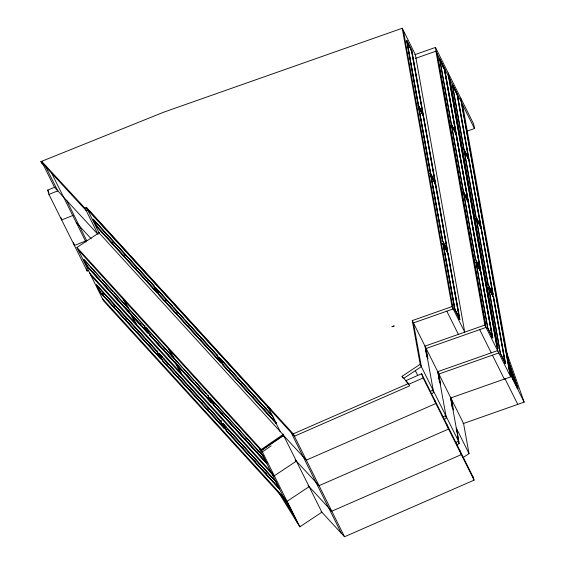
<?xml version="1.0" encoding="UTF-8"?>
<svg xmlns="http://www.w3.org/2000/svg" width="565" height="565" viewBox="0 0 565 565"><rect width="100%" height="100%" fill="white"/><g stroke="black" fill="none" stroke-linecap="round" stroke-linejoin="round"><path stroke-width="0.85" d="M309.119 486.663L287.048 501.339L261.221 449.535L283.665 434.097M271.108 445.891L262.393 451.887L78.125 249.808M41.796 161.477L42.968 163.829L42.022 163.984L40.85 161.639L41.796 161.477L84.927 208.146L86.29 207.242L293.242 433.864L344.537 536.75L474.07 480.137L472.559 475.928M86.622 207.977L270.918 410.042L267.838 406.659L268.658 408.304M102.42 298.539L285.113 498.888L286.286 501.24L103.593 300.891L76.953 247.456L99.645 232.37M402.838 377.914L402.054 376.347L420.183 364.298L412.266 320.581L451.993 306.597L402.238 28.25L163.942 112.103L40.85 161.639M403.94 378.225L421.356 366.65L413.439 322.926L453.165 308.949L452.367 304.45M296.385 461.125L274.315 475.794L273.107 474.466M430.389 391.524L432.515 390.104L433.687 392.456L431.561 393.869M432.875 390.825L433.277 390.556L425.36 346.839L427.126 357.186M443.122 417.062L445.248 415.649L446.421 418.001L444.295 419.414M445.608 416.363L446.011 416.094L438.094 372.377L439.86 382.731M278.008 491.55L299.86 526.827L321.852 512.208L283.651 435.58L261.581 450.256L283.362 435.269L306.336 460.122L435.862 403.509L434.351 399.307M455.856 442.607L457.982 441.187L459.154 443.539L457.029 444.952M458.342 441.908L458.745 441.639L450.828 397.922L511.417 376.601L524.15 402.139L463.018 423.651M462.996 457.622L469.021 453.61L463.561 423.46L412.266 320.581M267.817 406.687L280.198 431.512L283.001 434.549L284.174 436.9M96.996 225.795L96.495 226.127L156.922 292.395L157.423 292.063M87.052 266.172L87.554 265.847M87.688 265.995L87.187 266.327L147.613 332.587L144.28 325.899L144.774 325.567M96.65 285.134L132.846 324.72M96.714 285.092L100.047 291.78M154.118 285.318L153.588 285.699L157.444 293.306L96.742 226.742L92.921 219.079L153.652 285.657L93.161 219.432M157.063 292.543L157.557 292.211M217.32 355.597L217.723 355.06L217.186 355.449L155.714 288.03L159.048 294.718L159.549 294.393M144.414 326.047L144.915 325.715M146.399 328.23L146.9 327.898M126.037 305.679L144.4 325.814L147.74 332.51L87.25 266.285L83.917 259.589M147.748 332.743L148.249 332.411M146.462 328.187L149.739 334.918L150.241 334.593M160.848 357.8L160.347 358.132L157.013 351.437L157.543 351.056M160.481 358.281L160.983 357.949M221.021 361.812L220.527 362.137L159.048 294.718L155.778 287.988M220.661 362.292L221.162 361.96M222.702 364.524L223.196 364.199M219.559 357.942L222.836 364.672L223.337 364.347M207.878 395.648L208.414 395.26M241.813 432.642L210.251 398.141L213.528 404.872L266.419 462.876L266.92 462.551M149.739 334.918L211.211 402.337L208.005 395.564M220.746 421.335L221.148 420.805L220.647 421.13L224.467 428.793L162.72 361.077L158.899 353.415L220.675 421.144M221.113 420.861L220.611 421.186L159.139 353.768L162.473 360.463L223.952 427.882L224.446 427.55M224.086 428.03L224.58 427.698M275.791 422.641L272.514 415.904L219.262 357.631L223.083 365.294L276.243 423.595L275.861 422.832M276.228 422.352L275.727 422.684L222.836 364.672M263.078 456.188L263.615 455.8M263.219 456.336L263.714 456.004M266.553 463.032L267.054 462.7M223.422 424.386L226.388 430.332L279.216 488.379L275.939 481.648L222.688 423.369L226.509 431.031L279.668 489.339M275.953 481.881L276.454 481.55M289.598 505.936L289.068 506.268L283.065 496.586M289.167 506.431L289.697 506.141M421.617 373.762L405.663 380.739L408.763 384.249L423.129 377.964L421.617 373.762L473.371 477.566M293.242 433.864L408.403 383.529L409.576 385.881L294.414 436.215L87.462 209.594L86.099 210.498L42.813 163.666L41.796 161.809L54.53 187.354L98.013 234.404L84.927 208.146M512.547 378.847L513.133 378.621L518.19 388.819L507.66 358.98M512.646 379.051L513.197 378.811M517.194 388.106L517.745 387.865M517.258 388.296L517.808 388.056M88.762 270.381L87.13 271.038L48.922 194.409L47.714 190.08L55.038 187.149M48.922 194.409L57.913 190.815M73.097 215.378L61.656 219.955L61.055 217.786M85.838 240.916L74.396 245.493L73.584 242.604M414.689 54.734L435.46 47.425L473.668 124.046L474.473 128.53L466.994 131.165M415.226 58.47L435.912 51.189L474.473 128.53M435.912 51.189L484.855 325.059L425 346.119L426.766 356.473M497.588 350.597L437.734 371.664L439.499 382.011M498.761 352.948L438.906 374.016L440.672 384.362M410.946 50.144L411.511 49.946M410.981 50.349L411.546 50.151L422.973 114.497M439.09 59.156L439.655 58.958L444.754 69.177L456.322 133.898L451.152 123.735L455.376 132.21M439.196 59.36L439.761 59.163M439.231 59.558L439.796 59.36L451.294 123.686M443.808 68.605L444.365 68.407M443.843 68.803L444.401 68.605L455.906 132.93M417.803 105.422L418.432 105.224L406.934 40.899M418.107 106.764L418.672 106.566L423.284 115.811L435.142 182.552M457 94.2L452.388 84.955L463.886 149.28L468.498 158.525L457.071 94.171L452.459 84.927M450.934 125.02L451.499 124.823M450.969 125.225L451.534 125.02L463.462 191.74L468.067 200.985L467.509 201.182M455.545 134.265L456.11 134.067M451.393 125.07L456.075 134.293L467.926 201.034L463.321 191.789L451.393 124.618L456.492 134.837L468.491 201.952L463.392 191.74M463.399 149.421L464.027 149.231L469.056 159.443L457.488 94.715L452.388 84.503L463.957 149.252M463.498 149.626L464.063 149.428M475.9 216.466L464.197 150.594M468.074 158.673L468.639 158.475L457.142 94.15M468.11 158.871L468.675 158.673M429.972 173.476L430.601 173.286L435.212 182.53L434.647 182.728M430.071 173.681L430.636 173.483M435.248 182.728L434.683 182.926L435.064 183.689M434.923 184.296L435.488 184.098L430.883 174.853L442.642 240.648L442.014 240.845M462.827 191.938L463.462 191.74M462.933 192.142L463.498 191.945M463.667 193.336L468.279 202.581L480.045 268.382L475.504 259.109L463.738 193.308M467.545 201.387L468.103 201.189M468.208 202.609L479.975 268.403M475.772 218.648L476.337 218.45L481.429 228.663L493.266 294.866L488.174 284.647L487.609 284.845M475.878 218.853L476.436 218.655M475.914 219.051L476.479 218.853M476.125 217.278L481.225 227.497L469.225 160.375L464.133 150.163L476.055 217.334L480.737 226.558M480.278 226.925L480.843 226.727M442.113 241.05L442.678 240.852M480.483 228.098L481.048 227.9M480.518 228.295L481.083 228.098L476.337 218.902L488.096 284.704M442.508 243.6L443.073 243.402L448.165 253.621L459.988 319.755L454.896 309.535M442.607 243.805L443.172 243.607M442.642 244.002L443.207 243.805L447.819 253.049L459.5 318.815M446.689 250.097L447.254 249.899M447.678 253.099L443.066 243.854L454.818 309.592L459.43 318.837L447.748 253.078M475.504 259.109L474.875 259.307L475.539 259.307M487.757 327.997L492.85 338.216L481.027 272.076L475.928 261.863L487.68 328.053L492.292 337.298L480.61 271.539L492.362 337.27M487.708 285.05L488.273 284.852M492.284 294.097L492.85 293.899L481.083 228.098L492.708 293.948M492.32 294.294L492.885 294.097M454.331 309.733L454.959 309.542L459.571 318.787L459.006 318.985M454.43 309.938L454.995 309.74M459.041 319.183L459.606 318.985M487.192 328.194L487.821 328.004L476.069 262.266M487.291 328.399L487.856 328.201M491.868 337.446L492.433 337.249L480.681 271.511L475.998 262.287M491.903 337.644L492.468 337.446M500.413 353.591L488.661 287.853L493.273 297.105L505.025 362.836L500.413 353.591L488.668 287.401L493.761 297.621L505.583 363.754L500.491 353.542M500.025 353.944L500.59 353.747M504.602 362.984L505.166 362.786L493.415 297.056L488.732 287.832M504.637 363.189L505.202 362.991M76.332 222.702L91.24 238.84M308.059 485.512L331.803 511.205L461.337 454.592L459.818 450.39M321.139 511.431L344.537 536.75M156.427 288.595L172.389 306.096M173.568 307.395L183.618 318.413M185.391 320.362L217.313 355.364L220.647 362.059L159.111 294.683M220.216 358.549L236.262 376.149M237.455 377.455L272.514 415.904M219.503 357.984L272.394 415.988M111.806 242.039L112.993 243.338M123.657 255.034L124.844 256.333M135.501 268.022L136.688 269.321M146.759 280.367L147.945 281.667M164.867 300.227L166.046 301.519M176.096 312.544L177.283 313.836M187.919 325.511L189.106 326.803M199.742 338.47L200.928 339.77M217.476 357.92L218.662 359.22M228.684 370.209L229.87 371.516M240.57 383.247L241.756 384.546M252.456 396.284L253.643 397.583M263.749 408.665L264.936 409.964M222.9 364.637L275.854 422.599M280.191 431.505L99.002 232.801L86.29 207.242M76.953 247.456L261.221 449.535M127.132 306.124L128.312 307.416M172.191 355.54L173.978 357.497M84.566 260.197L89.305 265.395M90.492 266.694L100.563 277.74M102.343 279.689L113.007 291.385M114.187 292.684L124.851 304.38M182.587 367.688L146.526 328.145L149.866 334.84L211.338 402.259M183.766 368.987L194.409 380.655M195.589 381.954L206.232 393.621M242.999 433.948L263.205 456.103L266.546 462.799L213.648 404.794L210.314 398.099M263.142 456.146L209.954 397.831L213.775 405.493L266.934 463.794M93.02 271.843L94.207 273.142M104.864 284.838L106.05 286.137M116.122 297.176L117.308 298.475M127.972 310.171L129.159 311.47M139.816 323.166L141.003 324.465M157.331 342.369L158.511 343.668M163.243 348.852L164.422 350.152M175.065 361.819L176.245 363.111M186.888 374.786L188.067 376.078M198.117 387.096L199.297 388.395M209.94 400.062L211.119 401.362M221.748 413.015L222.942 414.322M244.928 438.433L246.114 439.74M256.814 451.47L258 452.77M87.314 266.242L147.74 332.51M149.803 334.883L211.275 402.294M266.482 462.841L213.591 404.83L214.022 404.547L212.913 402.315M89.687 273.001L272.747 473.752L273.919 476.104L90.859 275.346M134.032 326.019L144.697 337.715M145.883 339.014L156.547 350.71M162.219 356.932L159.259 353.69L162.536 360.421L224.072 427.797L220.738 421.109L187.637 384.8M163.398 358.224L174.041 369.891M175.221 371.191L186.45 383.508M223.641 424.294L226.614 427.55M227.801 428.856L237.907 439.937M239.094 441.237L249.794 452.968M250.98 454.274L275.939 481.648M96.587 285.177L157.013 351.437M222.921 423.722L275.819 481.726M102.201 293.482L103.381 294.782M113.452 305.827L114.639 307.127M125.303 318.822L126.489 320.122M137.154 331.817L138.333 333.117M148.404 344.163L150.184 346.105M166.52 364.022L167.699 365.315M177.749 376.339L178.936 377.632M189.572 389.306L190.751 390.599M201.394 402.266L202.574 403.565M207.306 408.749L208.485 410.049M219.128 421.716L220.308 423.016M230.322 433.998L231.516 435.297M242.208 447.028L243.402 448.335M254.095 460.065L255.288 461.372M265.388 472.446L266.574 473.752M277.274 485.483L278.46 486.79M99.984 291.822L160.474 358.048L157.134 351.359M99.92 291.865L160.347 358.132M279.152 488.421L226.261 430.417L222.984 423.679M285.466 499.601L287.048 501.339M402.054 376.347L408.403 383.529M285.043 499.488L289.195 506.191L292.536 512.886L282.846 497.242M284.979 499.524L289.132 506.226M281.398 495.046L292.465 512.921M280.833 494.432L292.889 513.896M439.725 59.389L444.337 68.633L455.835 132.959M439.655 59.41L444.267 68.655L455.609 132.125M442.685 66.493L443.454 68.033M464.126 150.615L468.809 159.839L480.667 226.579M402.238 28.25L415.324 54.508L464.734 332.142L451.993 306.597M406.864 40.927L411.475 50.172M476.196 217.285L480.808 226.53L468.879 159.81M488.238 284.654L492.85 293.899M475.44 259.102L480.533 269.321L468.696 203.125L463.604 192.905L475.363 259.158M476.309 263.085L480.54 271.56M435.417 184.119L430.742 174.903L442.501 240.697L447.183 249.921L435.488 184.098M484.855 325.059L510.682 376.855L509.842 372.137L510.654 373.769L509.771 371.276M496.79 346.119L448.652 76.727L496.79 346.119L497.963 348.471L449.825 79.079L497.963 348.471M461.365 102.279L509.524 371.664L510.696 374.016L462.558 104.624M505.032 378.847L517.766 404.385M479.685 329.642L491.246 352.828M492.419 355.18L504.333 379.087M446.823 311.181L458.385 334.374M456.287 428.072L469.021 453.61M456.28 428.8L456.824 429.894M420.183 364.298L458.745 441.639M423.129 377.964L474.07 480.137M415.332 370.654L417.648 375.294M291.215 432.755L341.338 533.282M295.982 461.436L295.163 459.797L319.07 485.667L448.596 429.047L447.084 424.845M219.997 358.641L222.963 364.595M287.126 501.289L299.86 526.827M286.342 500.639L297.494 523.006M259.328 448.525L270.896 471.719M272.069 474.07L283.63 497.264M170.107 350.681L173.907 358.302M177.728 365.965L181.669 373.875M168.405 348.817L172.205 356.437M176.026 364.1L179.967 372.003M96.622 226.042L93.289 219.354L153.715 285.615L157.049 292.31L96.559 226.085L93.225 219.389M124.893 301.096L128.693 308.716M132.514 316.379L136.455 324.289M123.191 299.231L126.991 306.844M130.812 314.507L134.753 322.417M66.684 200.504L86.749 240.754M51.676 173.25L85.979 242.053M45.857 166.965L57.778 190.871M47.714 190.08L48.873 192.404M506.593 352.419L524.15 402.139M507.561 359.029L517.674 387.901L512.999 378.684L509.213 367.97M508.592 362.384L517.604 387.929M508.754 364.213L509.63 366.685M515.442 383.162L516.318 385.634M508.768 366.261L513.133 378.621L508.712 366.169M509.842 372.137L511.417 376.601M86.523 268.869L87.13 271.038M460.927 98.508L461.739 102.985M448.193 72.963L449.006 77.447M435.46 47.425L436.272 51.902M476.337 218.45L488.167 284.675M497.151 346.839L497.949 351.317M456.146 134.272L468.067 200.985M468.35 202.56L480.116 268.354M456.075 134.293L467.997 201.013M439.655 58.958L451.152 123.735M437.07 53.541L486.027 327.41L426.172 348.471L427.938 358.817M435.071 182.58L423.213 115.832L418.531 106.616L430.459 173.335M435.347 184.148L447.113 249.949M418.672 106.566L430.601 173.286M443.207 243.805L454.959 309.542M443.073 243.402L454.889 309.571M403.41 30.602L453.165 308.949M461.386 102.272L509.524 371.664M437.084 53.541L485.229 322.933M451.64 399.554L453.42 409.957M456.803 429.739L459.154 443.539M450.828 397.922L452.6 408.318M456.28 429.831L456.577 431.554M457.311 435.869L457.608 437.593M450.467 397.202L452.24 407.556M394.13 325.97L392.032 326.711L394.13 325.97M217.25 355.406L155.474 287.677L159.295 295.34L221.042 363.055L217.221 355.392M144.336 325.857L83.613 259.279L87.434 266.941L148.129 333.505L144.308 325.843M207.941 395.606L146.166 327.877L149.986 335.539L211.734 403.255L207.913 395.592M157.077 351.402L96.347 284.824L100.167 292.479L160.87 359.05L157.049 351.388M411.892 50.716L406.793 40.496L418.361 105.252L423.46 115.437L411.892 50.716M411.405 50.2L406.793 40.948L418.291 105.274L422.902 114.526L411.405 50.2M423.63 116.376L418.538 106.163L430.53 173.307L435.629 183.491L423.63 116.376M435.834 184.663L430.742 174.444L442.572 240.676L447.671 250.86L435.834 184.663"/></g></svg>
